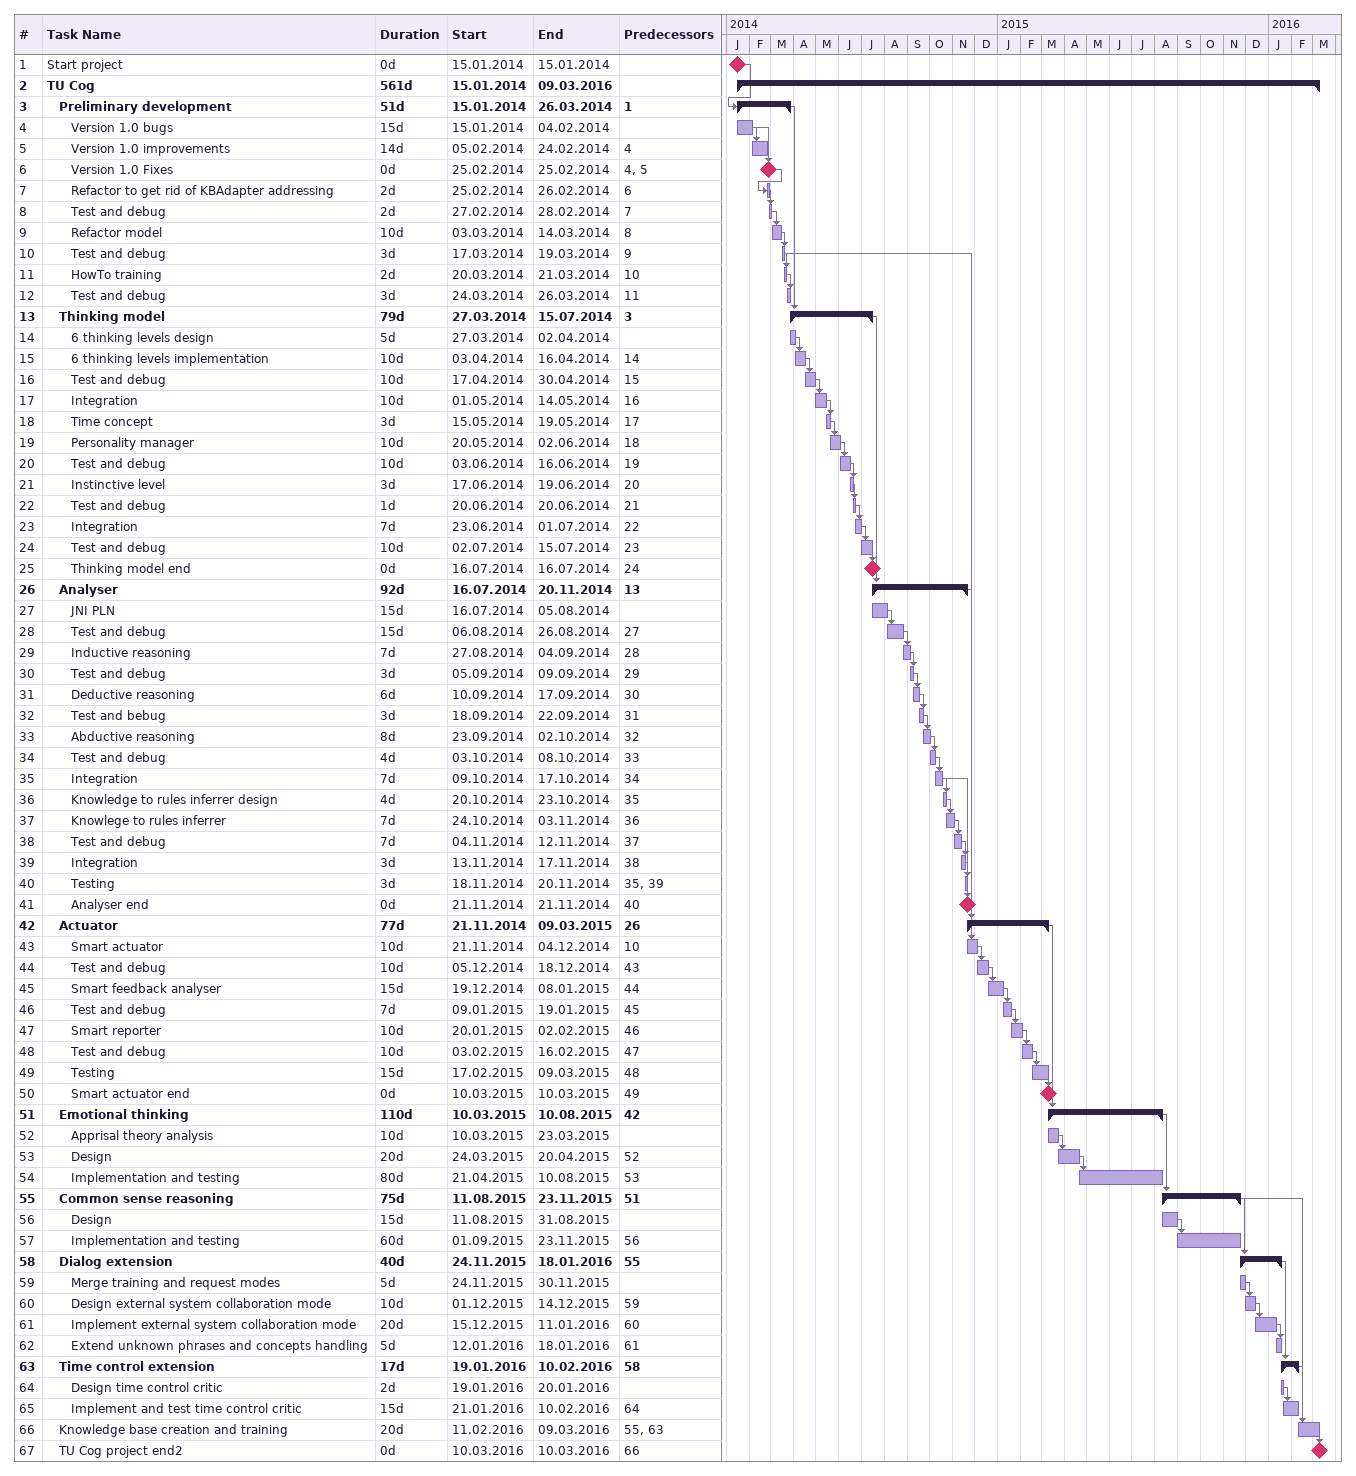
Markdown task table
| ID | Level | Task | Duration | Start | Finish | Predecessors |
|---|---|---|---|---|---|---|
| 1 | 1 | Start project | 0d | 2014-01-15 | 2014-01-15 |  |
| 2 | 1 | **TU Cog** | 561d | 2014-01-15 | 2016-03-09 |  |
| 3 | 2 | **Preliminary development** | 51d | 2014-01-15 | 2014-03-26 | 1 |
| 4 | 3 | Version 1.0 bugs | 15d | 2014-01-15 | 2014-02-04 |  |
| 5 | 3 | Version 1.0 improvements | 14d | 2014-02-05 | 2014-02-24 | 4 |
| 6 | 3 | Version 1.0 Fixes | 0d | 2014-02-25 | 2014-02-25 | 4, 5 |
| 7 | 3 | Refactor to get rid of KBAdapter addressing | 2d | 2014-02-25 | 2014-02-26 | 6 |
| 8 | 3 | Test and debug | 2d | 2014-02-27 | 2014-02-28 | 7 |
| 9 | 3 | Refactor model | 10d | 2014-03-03 | 2014-03-14 | 8 |
| 10 | 3 | Test and debug | 3d | 2014-03-17 | 2014-03-19 | 9 |
| 11 | 3 | HowTo training | 2d | 2014-03-20 | 2014-03-21 | 10 |
| 12 | 3 | Test and debug | 3d | 2014-03-24 | 2014-03-26 | 11 |
| 13 | 2 | **Thinking model** | 79d | 2014-03-27 | 2014-07-15 | 3 |
| 14 | 3 | 6 thinking levels design | 5d | 2014-03-27 | 2014-04-02 |  |
| 15 | 3 | 6 thinking levels implementation | 10d | 2014-04-03 | 2014-04-16 | 14 |
| 16 | 3 | Test and debug | 10d | 2014-04-17 | 2014-04-30 | 15 |
| 17 | 3 | Integration | 10d | 2014-05-01 | 2014-05-14 | 16 |
| 18 | 3 | Time concept | 3d | 2014-05-15 | 2014-05-19 | 17 |
| 19 | 3 | Personality manager | 10d | 2014-05-20 | 2014-06-02 | 18 |
| 20 | 3 | Test and debug | 10d | 2014-06-03 | 2014-06-16 | 19 |
| 21 | 3 | Instinctive level | 3d | 2014-06-17 | 2014-06-19 | 20 |
| 22 | 3 | Test and debug | 1d | 2014-06-20 | 2014-06-20 | 21 |
| 23 | 3 | Integration | 7d | 2014-06-23 | 2014-07-01 | 22 |
| 24 | 3 | Test and debug | 10d | 2014-07-02 | 2014-07-15 | 23 |
| 25 | 3 | Thinking model end | 0d | 2014-07-16 | 2014-07-16 | 24 |
| 26 | 2 | **Analyser** | 92d | 2014-07-16 | 2014-11-20 | 13 |
| 27 | 3 | JNI PLN | 15d | 2014-07-16 | 2014-08-05 |  |
| 28 | 3 | Test and debug | 15d | 2014-08-06 | 2014-08-26 | 27 |
| 29 | 3 | Inductive reasoning | 7d | 2014-08-27 | 2014-09-04 | 28 |
| 30 | 3 | Test and debug | 3d | 2014-09-05 | 2014-09-09 | 29 |
| 31 | 3 | Deductive reasoning | 6d | 2014-09-10 | 2014-09-17 | 30 |
| 32 | 3 | Test and bebug | 3d | 2014-09-18 | 2014-09-22 | 31 |
| 33 | 3 | Abductive reasoning | 8d | 2014-09-23 | 2014-10-02 | 32 |
| 34 | 3 | Test and debug | 4d | 2014-10-03 | 2014-10-08 | 33 |
| 35 | 3 | Integration | 7d | 2014-10-09 | 2014-10-17 | 34 |
| 36 | 3 | Knowledge to rules inferrer design | 4d | 2014-10-20 | 2014-10-23 | 35 |
| 37 | 3 | Knowlege to rules inferrer | 7d | 2014-10-24 | 2014-11-03 | 36 |
| 38 | 3 | Test and debug | 7d | 2014-11-04 | 2014-11-12 | 37 |
| 39 | 3 | Integration | 3d | 2014-11-13 | 2014-11-17 | 38 |
| 40 | 3 | Testing | 3d | 2014-11-18 | 2014-11-20 | 35, 39 |
| 41 | 3 | Analyser end | 0d | 2014-11-21 | 2014-11-21 | 40 |
| 42 | 2 | **Actuator** | 77d | 2014-11-21 | 2015-03-09 | 26 |
| 43 | 3 | Smart actuator | 10d | 2014-11-21 | 2014-12-04 | 10 |
| 44 | 3 | Test and debug | 10d | 2014-12-05 | 2014-12-18 | 43 |
| 45 | 3 | Smart feedback analyser | 15d | 2014-12-19 | 2015-01-08 | 44 |
| 46 | 3 | Test and debug | 7d | 2015-01-09 | 2015-01-19 | 45 |
| 47 | 3 | Smart reporter | 10d | 2015-01-20 | 2015-02-02 | 46 |
| 48 | 3 | Test and debug | 10d | 2015-02-03 | 2015-02-16 | 47 |
| 49 | 3 | Testing | 15d | 2015-02-17 | 2015-03-09 | 48 |
| 50 | 3 | Smart actuator end | 0d | 2015-03-10 | 2015-03-10 | 49 |
| 51 | 2 | **Emotional thinking** | 110d | 2015-03-10 | 2015-08-10 | 42 |
| 52 | 3 | Apprisal theory analysis | 10d | 2015-03-10 | 2015-03-23 |  |
| 53 | 3 | Design | 20d | 2015-03-24 | 2015-04-20 | 52 |
| 54 | 3 | Implementation and testing | 80d | 2015-04-21 | 2015-08-10 | 53 |
| 55 | 2 | **Common sense reasoning** | 75d | 2015-08-11 | 2015-11-23 | 51 |
| 56 | 3 | Design | 15d | 2015-08-11 | 2015-08-31 |  |
| 57 | 3 | Implementation and testing | 60d | 2015-09-01 | 2015-11-23 | 56 |
| 58 | 2 | **Dialog extension** | 40d | 2015-11-24 | 2016-01-18 | 55 |
| 59 | 3 | Merge training and request modes | 5d | 2015-11-24 | 2015-11-30 |  |
| 60 | 3 | Design external system collaboration mode | 10d | 2015-12-01 | 2015-12-14 | 59 |
| 61 | 3 | Implement external system collaboration mode | 20d | 2015-12-15 | 2016-01-11 | 60 |
| 62 | 3 | Extend unknown phrases and concepts handling | 5d | 2016-01-12 | 2016-01-18 | 61 |
| 63 | 2 | **Time control extension** | 17d | 2016-01-19 | 2016-02-10 | 58 |
| 64 | 3 | Design time control critic | 2d | 2016-01-19 | 2016-01-20 |  |
| 65 | 3 | Implement and test time control critic | 15d | 2016-01-21 | 2016-02-10 | 64 |
| 66 | 2 | Knowledge base creation and training | 20d | 2016-02-11 | 2016-03-09 | 55, 63 |
| 67 | 2 | TU Cog project end2 | 0d | 2016-03-10 | 2016-03-10 | 66 |
